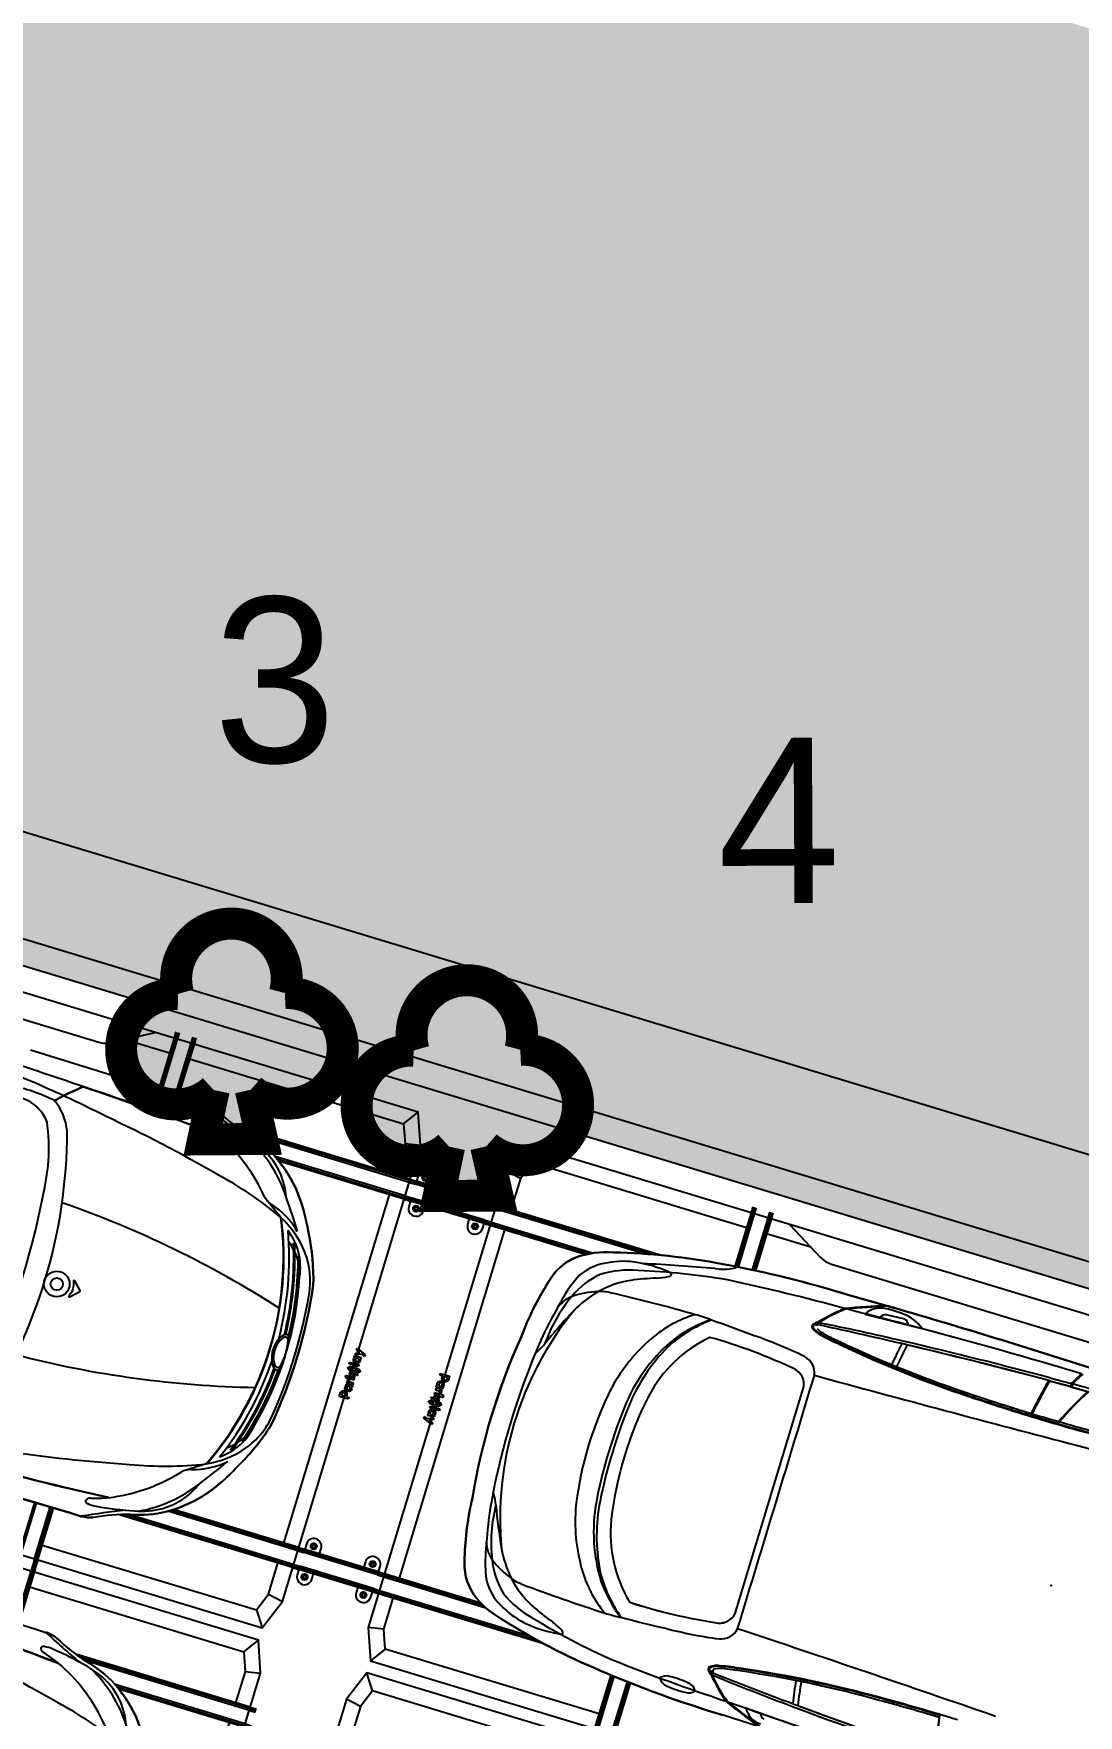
# Model space of a CAD drawing. Header units: metres. Extents: x 22161 to 254982, y -319656 to -11038.
# Drawn here: x 64020 to 64427, y -24778 to -24123 of the extents above; entities that cross this region are included whole.
import ezdxf

# ---------------------------------------------------------------- set-up
doc = ezdxf.new("R2010")
doc.units = ezdxf.units.M
doc.linetypes.add('CENTERX2', pattern=[20.32, 12.7, -2.54, 2.54, -2.54])
doc.linetypes.add('DASHED2', pattern=[9.525, 6.35, -3.175])
for name, color, linetype in [('A_Hidden_Above', 225, 'DASHED2'), ('A_Walls conc', 7, 'Continuous'), ('H_Hatch_Beton', 5, 'Continuous'), ('Hatch_Grey_1', 9, 'Continuous'), ('j', 4, 'Continuous'), ('PMX25-CAR', 254, 'Continuous'), ('PMX25-HELPER', 8, 'CENTERX2'), ('PMX25-LOGO', 7, 'Continuous'), ('SimunEZ', 4, 'Continuous'), ('SimunEZ-Txt', 7, 'Continuous')]:
    doc.layers.add(name, color=color, linetype=linetype)
for name, color, linetype, true_color in [('PMX25-MODEL', 7, 'Continuous', 0xf64b32), ('PMX25-RAIL', 7, 'Continuous', 0xffcc5a), ('PMX25-SDP', 7, 'Continuous', 0x00b7c8)]:
    doc.layers.add(name, color=color, linetype=linetype, true_color=true_color)
doc.styles.add('ITALIC', font='italic.shx')
doc.styles.add('MIRYM', font='MIRYM.SHX')
doc.dimstyles.new('dim-a-100', dxfattribs={"dimtxt": 40, "dimasz": 1, "dimexe": 10, "dimexo": 0, "dimgap": 6, "dimtad": 0, "dimdec": 0, "dimrnd": 5, "dimzin": 0, "dimdsep": 46, "dimtxsty": 'ITALIC', "dimblk1": 'R', "dimblk2": 'R', "dimsah": 1, "dimcen": 0.01, "dimse1": 1, "dimse2": 1, "dimclrd": 1, "dimclrt": 3, "dimadec": 0, "dimazin": 0, "dimtfac": 1, "dimtdec": 0, "dimtix": 1, "dimtmove": 2, "dimatfit": 3, "dimldrblk": 'R', "dimfxl": 1, "dimtolj": 1, "dimtzin": 0, "dimarcsym": 0})

# ---------------------------------------------------------------- blocks, each defined once
blk = doc.blocks.new('R')
blk.add_line((0, 6), (0, -6))
blk.add_circle((0, 0), 2)
blk = doc.blocks.new('*D9490')
at = {"layer": 'Defpoints', "color": 0}
for p in [(22160.54, -11038.28), (254981.96, -319594.12), (254889.51, -319637.39)]:
    blk.add_point(p, dxfattribs=at)
at = {"layer": 'j', "color": 1, "lineweight": -2}
for p, q in [((254970.04, -319576.66), (254970.84, -319576.06)), ((254969.25, -319577.26), (254889.51, -319637.39)), ((254888.71, -319637.99), (254887.92, -319638.59))]:
    blk.add_line(p, q, dxfattribs=at)
for p, rotation in [((254969.25, -319577.26), 217.0216487905008), ((254889.51, -319637.39), 37.02164879050087)]:
    blk.add_blockref('R', p, dxfattribs=dict(at, rotation=rotation))
at = {"layer": 'j', "color": 3, "insert": (254929.38, -319607.33), "char_height": 40, "attachment_point": 5, "rotation": 217.02165, "style": 'ITALIC'}
blk.add_mtext('\\A1;100', dxfattribs=at)
blk = doc.blocks.new('Trees01')
at = {"layer": 'SimunEZ'}
for points in [[(618.14, 1055.24, 1.485915), (631.99, 1017.78), (627.91, 998.53), (650.79, 998.7), (646.42, 1017.89, 1.485915), (659.72, 1055.55, 1.310423)], [(709.9, 1033.17, 1.485915), (723.75, 995.71), (719.67, 976.46), (742.55, 976.63), (738.18, 995.81, 1.485915), (751.48, 1033.47, 1.310423)]]:
    blk.add_hatch(color=160, dxfattribs=at).paths.add_polyline_path(points)
at = {"layer": 'SimunEZ', "color": 7, "const_width": 12.47}
for points in [[(659.72, 1055.55, 1.310423), (618.14, 1055.24, 1.485915), (631.99, 1017.78), (627.91, 998.53), (650.79, 998.7), (646.42, 1017.89, 1.485915)], [(751.48, 1033.47, 1.310423), (709.9, 1033.17, 1.485915), (723.75, 995.71), (719.67, 976.46), (742.55, 976.63), (738.18, 995.81, 1.485915)]]:
    blk.add_lwpolyline(points, format="xyb", close=True, dxfattribs=at)
at = {"layer": 'SimunEZ-Txt', "color": 7, "style": 'MIRYM'}
for s, p in [('3', (631.96, 1145.33, -67890.2)), ('4', (828.47, 1090.51, -67890.2))]:
    blk.add_text(s, height=64.35, rotation=0.31508, dxfattribs=at).set_placement(p)
blk = doc.blocks.new('CAR-SEDAN--TOP-DECOR-PMX25')
at = {"layer": 'PMX25-CAR'}
for p, q in [((92.9, 85.71), (107.74, 85.46)), ((-160.8, 83.88), (-165.3, 83.88)), ((-93.73, 84.36), (-160.8, 83.88)), ((100.16, 80.18), (77.27, 81.25)), ((116.35, 70.61), (116.01, 70.9)), ((116.35, 70.61), (117.89, 70.47)), ((117.61, 70.77), (117.89, 70.47)), ((-206.07, 50.17), (-198.87, 55.04)), ((114.77, 46.21), (114.77, -46.21)), ((-206.07, -50.17), (-198.87, -55.04)), ((15.7, -61.95), (16.07, -61.05)), ((16.07, -61.05), (26.63, -61.05)), ((26.63, -61.05), (26.5, -61.88)), ((-111.08, -70.85), (-117.4, -76.46)), ((-111.08, -71.01), (-117.4, -76.63)), ((-108.38, -67.98), (-111.08, -70.85)), ((-108.38, -68.14), (-111.08, -71.01)), ((116.35, -70.61), (117.89, -70.47)), ((117.61, -70.77), (117.89, -70.47)), ((14.85, -76.42), (-61.83, -77.04)), ((15.21, -76.22), (8.34, -76.4)), ((14.85, -77.54), (14.85, -76.43)), ((15.21, -76.22), (23.78, -75.96)), ((15.35, -77.53), (15.35, -76.44)), ((-160.8, -83.88), (-165.3, -83.88)), ((-93.73, -84.36), (-160.8, -83.88)), ((100.16, -80.18), (77.27, -81.25)), ((84.76, -82.7), (92.06, -82.33)), ((92.9, -85.71), (107.74, -85.46))]:
    blk.add_line(p, q, dxfattribs=at)
for points in [[(92.9, 85.71), (107.74, 85.46, -0.029408), (158.85, 82.71, -0.042052), (200.97, 74.71, -0.105095), (214.46, 68.59, -0.171896), (221.96, 55.97, -0.050927), (225.79, 32.94, -0.065564), (225.79, -32.94, -0.050927), (221.96, -55.97, -0.171896), (214.46, -68.59, -0.105095), (200.97, -74.71, -0.042052), (158.85, -82.71, -0.029408), (107.74, -85.46), (92.9, -85.71, -0.008053), (10.04, -85.52, -0.000309)], [(-93.73, -84.36), (-160.8, -83.88), (-165.3, -83.88, -0.075259), (-169.95, -82.96, 0.049447), (-183.51, -77.6, -0.080698), (-196.74, -72.42, -0.062715), (-208.27, -62.83, -0.061643), (-218.03, -47.61, -0.061425), (-225.8, -28.52, -0.075225), (-225.8, 28.52, -0.061425), (-218.03, 47.61, -0.061643), (-208.27, 62.83, -0.062715), (-196.74, 72.42, -0.080698), (-183.51, 77.6, 0.049447), (-169.95, 82.96, -0.075259), (-165.3, 83.88), (-160.8, 83.88), (-93.73, 84.36)]]:
    blk.add_lwpolyline(points, format="xyb", dxfattribs=at)
for points in [[(24.02, 76.14, -0.016235), (26.84, 61.88, 0.00745), (51.57, 62.29, 0.017199), (82.43, 64.13, 0.008624), (80.99, 73.42, 0.007485)], [(-96.38, 65.42, 0.21976), (-108.14, 59.23, 0.069678), (-113.98, 39.65, 0.063275), (-113.98, -39.65, 0.069678), (-108.14, -59.23, 0.21976), (-96.38, -65.42, 0.037117), (-44.09, -55.97, 0.360325), (-40.55, -50.37, -0.038423), (-44.73, -17.52, -0.032223), (-52.03, -14.55, -0.201945), (-54.3, -10.55), (-54.3, 10.55, -0.201945), (-52.03, 14.55, -0.032223), (-44.73, 17.52, -0.038423), (-40.55, 50.37, 0.360325), (-44.09, 55.97, 0.037117)], [(119.99, 51.66, 0.304088), (114.77, 46.21), (114.77, -46.21, 0.304088), (119.99, -51.66, 0.041268), (155.35, -53.93, 0.163886), (171.55, -25.17, 0.091893), (171.55, 25.17, 0.163886), (155.35, 53.93, 0.041268)], [(-33.89, -64.94, 0.014822), (-67.01, -70.6), (-69.56, -76.9), (-61.83, -77.04), (8, -76.48, 0.035411), (15.41, -61.95, 0.004063), (2.58, -62.22, 0.030043)], [(26.84, -61.88, -0.016235), (24.02, -76.14, 0.007485), (80.99, -73.42, 0.008624), (82.43, -64.13, 0.017199), (51.57, -62.29, 0.00745)]]:
    blk.add_lwpolyline(points, format="xyb", close=True, dxfattribs=at)
for centre, radius, start, end in [((-279.21, -917.89), 1070.23, 68.80125, 69.67692), ((6.92, -167.26), 267.19, 67.68109, 71.22978), ((109.94, -350.04), 435.5, 83.55206, 90.29002), ((-203.78, 148.67), 73.91, 285.91548, 297.23867), ((-282.85, 318.74), 262.64, 292.75194, 296.5872), ((-164.6, 68.06), 15.84, 92.51869, 109.73435), ((0.71, -2199.41), 2281.85, 87.31052, 89.70092), ((91.62, 79.86), 2.51, 18.30215, 80.03121), ((92.58, 75.72), 8.8, 30.44621, 88.22021), ((66.44, 27.68), 66.62, 41.35527, 51.63794), ((89.55, -698.99), 779.13, 85.15985, 88.61477), ((50.7, 11.52), 89.47, 42.35476, 49.85211), ((124.27, 77), 4.2, 87.59789, 143.41515), ((124.5, 81.66), 4.2, 210.88793, 266.70519), ((126.78, 46.99), 34.3, 80.9538, 94.18862), ((131.93, 81.85), 4.81, 270.5498, 320.30045), ((131.65, 76.08), 4.81, 34.00263, 83.75328), ((132.45, -171.21), 255.29, 74.43096, 84.06296), ((-164.41, 21.85), 60.02, 122.58769, 136.94213), ((-161.88, 27.8), 53.48, 117.13249, 144.97619), ((-145.33, 10.12), 69.61, 115.34838, 138.69624), ((-174.19, 34.29), 44.3, 102.14206, 120.59658), ((-177.02, 41.79), 34.86, 102.63475, 120.97529), ((-153.75, -57.15), 136.49, 96.75097, 103.0827), ((-152.3, 23.28), 54.74, 105.30017, 114.65815), ((-91.07, -978.56), 1055.52, 91.42921, 94.47226), ((-91.07, -978.73), 1055.52, 91.42921, 94.47226), ((-168.08, 65.94), 12.57, 82.1737, 97.85608), ((-167.28, 78.38), 2.36, 283.19837, 331.91537), ((-166.45, 76.88), 1.52, 41.65121, 86.97459), ((-165.82, 77.48), 0.658, 341.7255, 38.81246), ((-31.97, -1655.66), 1733.83, 86.20281, 88.16358), ((-38.56, -1828.16), 1905.33, 86.33841, 88.1264), ((-194.12, 25.64), 223.91, 9.09565, 13.03852), ((-187.4, 27.17), 272.35, 7.79849, 9.77571), ((18.61, -953.11), 1029.48, 84.54654, 86.42201), ((-183.03, 27.41), 270.07, 7.85751, 9.77868), ((-40.59, -1863.66), 1940.89, 85.32494, 86.34579), ((129.98, 111.28), 34.3, 260.11447, 273.34928), ((120.49, -197.99), 277.54, 75.55368, 82.79619), ((177.24, 72.93), 0.469, 129.25127, 176.94969), ((178.45, 73.54), 1.78, 199.20774, 244.36841), ((178.1, 71.73), 1.95, 104.92031, 126.38314), ((184.48, 24.02), 50.06, 81.27108, 97.89308), ((186.64, 40.72), 33.23, 60.05239, 80.59475), ((193.31, 39.9), 35.64, 53.59712, 77.59494), ((-179.76, 48.37), 27.82, 123.11817, 158.6656), ((-50.01, -484.15), 557.92, 98.16734, 103.21053), ((40.15, 511.61), 449.47, 271.45578, 278.34888), ((38.45, 523.63), 462.36, 271.64099, 278.39263), ((41.02, 491.93), 430.88, 271.42305, 278.68664), ((93.61, 166.1), 99.9, 276.78522, 281.43946), ((93.66, 167.07), 101.59, 276.93644, 281.64264), ((93.58, 167.95), 102.72, 277.00233, 281.70708), ((111.73, 76.66), 8.64, 281.35825, 302.38993), ((112.12, 77.58), 10.22, 281.54512, 302.44141), ((112.71, 76.73), 9.53, 280.35244, 303.90031), ((115.88, 69.99), 0.786, 307.53345, 52.78298), ((112.71, 65.87), 6.93, 45.0659, 57.39412), ((113.26, 66.13), 6.69, 39.92951, 57.87559), ((117.1, 69.84), 1.01, 299.44909, 38.87271), ((117.47, 69.8), 1.11, 299.35141, 34.40262), ((190.51, 94.4), 25.87, 240.27165, 250.72821), ((148.77, -26.76), 102.28, 65.41506, 71.05697), ((181.75, 32.93), 38.67, 55.87697, 78.0896), ((174.96, 32.14), 37.84, 43.71519, 64.37091), ((193.93, 51.64), 20.15, 32.15065, 62.50316), ((200.4, 51.69), 21.98, 11.20562, 50.22003), ((-151.66, 15.78), 73.61, 140.27081, 154.38053), ((-150.34, -79.37), 141.02, 101.10538, 113.27365), ((25.13, 878.59), 817.84, 269.62504, 271.86362), ((25.68, 892.06), 830.18, 270.07421, 271.78768), ((25.29, 879.47), 818.43, 270.11773, 271.848), ((146.32, -121.67), 181.4, 92.31741, 99.01697), ((238.15, -1542.03), 1604.67, 92.90937, 93.54287), ((162.27, -27.42), 88.18, 89.27309, 93.61981), ((125.23, 19.24), 51.95, 30.27774, 52.72067), ((125.29, 16.73), 54.1, 37.44124, 54.17011), ((153.16, -599.43), 660.26, 86.13621, 89.11285), ((139.54, 23.72), 44.04, 31.49146, 57.22124), ((195.54, 31.49), 27.91, 79.49484, 85.65985), ((182.32, 41.42), 31.62, 22.49362, 48.07722), ((175.84, 44.38), 39.48, 12.90848, 27.09645), ((-19.46, -79.36), 231.69, 143.48866, 147.00671), ((-193.24, 25.24), 29.78, 105.51991, 133.61659), ((-203.57, 61.99), 8.39, 286.36234, 315.09493), ((77.13, 0), 202.29, 163.25718, 196.74282), ((377.05, 9593.06), 9545.13, 267.772041, 268.409436), ((119.27, 50.35), 7.27, 100.90381, 169.97745), ((151.4, -161.06), 215.02, 88.94724, 98.39984), ((120.76, 15.5), 51.7, 10.78561, 48.01454), ((198.64, 51.37), 7.83, 62.06094, 75.23428), ((192.41, 27.84), 32.02, 53.33286, 71.99814), ((167.87, 26.76), 46.69, 27.75113, 42.47108), ((204.01, 44.04), 12.09, 11.12458, 51.56063), ((157.38, 30.31), 58.91, 2.36218, 23.20459), ((70.22, 16.77), 148.64, 11.49021, 14.18672), ((111.11, 25.71), 114.9, 3.60645, 15.26792), ((-144.5, 6.54), 84.22, 150.81757, 164.87753), ((-196.28, 26.9), 23.7, 126.06074, 172.17087), ((-94.67, -0.01), 124.41, 158.26624, 177.89989), ((-189.32, 15.96), 38.09, 116.08172, 141.07425), ((-94.27, 0), 122.69, 155.91569, 204.08431), ((-94.1, 0), 122.69, 155.86164, 204.13836), ((36582.53, 0), 36470.46, 179.918916, 180.081084), ((121.44, 45.05), 6.77, 102.40319, 170.05866), ((113.57, 12.6), 66.04, 6.5279, 34.09552), ((121.46, 10.92), 66.16, 11.43255, 32.76772), ((90.07, 0), 128.61, 337.84488, 22.15512), ((30.73, -40.87), 199.58, 21.64077, 26.60183), ((71.88, 14.49), 147.48, 6.8321, 12.48656), ((-195.24, 21.14), 30.23, 141.66007, 173.17333), ((-94.68, -0.01), 126.62, 161.04255, 176.77052), ((-94.68, -0.01), 126.14, 160.47793, 176.8863), ((-205.5, 32.28), 11.54, 123.04108, 140.97267), ((-188.4, 20.03), 33.51, 138.68457, 140.96582), ((198.1, 0), 314.59, 172.75889, 187.24111), ((106.09, 12.14), 72.15, 5.88199, 27.47987), ((-94.68, -0.01), 128.12, 163.59992, 177.20388), ((-94.7, 0), 127.84, 162.84813, 176.96202), ((-187.59, 21.65), 33.1, 156.654, 168.91799), ((-176.06, 17.09), 45.7, 153.19199, 155.32033), ((-203.23, 27.94), 16.2, 137.54269, 151.3063), ((-24.32, 0), 252.26, 352.49769, 7.50231), ((-37.34, 0), 190.61, 171.39607, 188.60393), ((-94.71, 0), 128.63, 166.45377, 193.54623), ((-106.84, -367.31), 398.58, 92.29153, 105.85484), ((248.58, 46.72), 35.23, 203.3989, 210.46503), ((218.35, 29.1), 0.27, 239.45557, 4.07046), ((179.01, 26.54), 39.69, 3.72383, 7.96318), ((-68.02, 0.01), 288.11, 354.20271, 5.79863), ((-34.85, 0), 192.01, 172.59932, 187.40068), ((35.73, 0), 138.13, 349.49932, 10.50068), ((-16.94, 0), 197.14, 354.14515, 5.85485), ((50.76, 0), 137.67, 349.94685, 10.05315), ((-34, 0), 212.76, 354.73156, 5.26844), ((-216.95, 3.77), 6.18, 150.94164, 173.96276), ((-221.53, 6.26), 0.972, 63.70351, 147.96209), ((-223.63, 2.91), 4.92, 19.45217, 58.99186), ((-192.69, 0.53), 30.65, 172.71479, 178.74639), ((-201.65, 0.18), 21.59, 166.90511, 180.46872), ((-221.25, 4.76), 1.45, 102.10247, 167.86051), ((-221.84, 4.52), 1.68, 38.83039, 81.86199), ((-225.28, 1.48), 6.27, 21.49528, 40.80787), ((-228.87, 0.01), 10.15, 359.9671, 21.793), ((-229.02, 0.02), 11, 359.90638, 24.32166), ((-192.69, -0.53), 30.65, 181.25361, 187.28521), ((-201.65, -0.18), 21.59, 179.53128, 193.09489), ((-216.95, -3.77), 6.18, 186.03724, 209.05836), ((-221.25, -4.76), 1.45, 192.13949, 257.89753), ((-94.68, 0.01), 128.12, 182.79612, 196.40008), ((-221.84, -4.52), 1.68, 278.13801, 321.16961), ((-223.63, -2.91), 4.92, 301.00814, 340.54783), ((-225.28, -1.48), 6.27, 319.19213, 338.50472), ((-228.87, -0.01), 10.15, 338.207, 0.0329), ((-229.02, -0.02), 11, 335.67834, 0.09362), ((-94.67, 0.01), 124.41, 182.10011, 201.73376), ((-94.7, 0), 127.84, 183.03798, 197.15187), ((-221.53, -6.26), 0.972, 212.03791, 296.29649), ((-94.68, 0.01), 126.62, 183.22948, 198.95745), ((-94.68, 0.01), 126.14, 183.1137, 199.52207), ((-106.84, 367.31), 398.58, 254.14516, 267.70847), ((106.09, -12.14), 72.15, 332.52013, 354.11801), ((-195.24, -21.14), 30.23, 186.82667, 218.33993), ((120.76, -15.5), 51.7, 311.98546, 349.21439), ((113.57, -12.6), 66.04, 325.90448, 353.4721), ((121.46, -10.92), 66.16, 327.23228, 348.56745), ((-144.5, -6.54), 84.22, 195.12247, 209.18243), ((-187.59, -21.65), 33.1, 191.08201, 203.346), ((-196.28, -26.9), 23.7, 187.82913, 233.93926), ((30.73, 40.87), 199.58, 333.39817, 338.35923), ((157.38, -30.31), 58.91, 336.79541, 357.63782), ((71.88, -14.49), 147.48, 347.51344, 353.1679), ((248.58, -46.72), 35.23, 149.53497, 156.6011), ((218.35, -29.1), 0.27, 355.92954, 120.54443), ((179.01, -26.54), 39.69, 352.03682, 356.27617), ((-176.06, -17.09), 45.7, 204.67967, 206.80801), ((-203.23, -27.94), 16.2, 208.6937, 222.45731), ((111.11, -25.71), 114.9, 344.73208, 356.39355), ((-189.32, -15.96), 38.09, 218.92575, 243.91828), ((-205.5, -32.28), 11.54, 219.02733, 236.95892), ((-188.4, -20.03), 33.51, 219.03418, 221.31543), ((-41.14, -28.61), 73.67, 188.62425, 204.56758), ((125.23, -19.24), 51.95, 307.27933, 329.72226), ((-151.66, -15.78), 73.61, 205.61947, 219.72919), ((-19.46, 79.36), 231.69, 212.99329, 216.51134), ((-193.24, -25.24), 29.78, 226.38341, 254.48009), ((-150.34, 79.37), 141.02, 246.72635, 258.89462), ((377.05, -9593.06), 9545.13, 91.590564, 92.227959), ((119.27, -50.35), 7.27, 190.02255, 259.09619), ((121.44, -45.05), 6.77, 189.94134, 257.59681), ((151.4, 161.06), 215.02, 261.60016, 271.05276), ((125.29, -16.73), 54.1, 305.82989, 322.55876), ((139.54, -23.72), 44.04, 302.77876, 328.50854), ((167.87, -26.76), 46.69, 317.52892, 332.24887), ((204.01, -44.04), 12.09, 308.43937, 348.87542), ((70.22, -16.77), 148.64, 345.81328, 348.50979), ((-161.88, -27.8), 53.48, 215.02381, 242.86751), ((-179.76, -48.37), 27.82, 201.3344, 236.88183), ((-203.57, -61.99), 8.39, 44.90507, 73.63766), ((-145.33, -10.12), 69.61, 221.30376, 244.65162), ((-96.42, -49.97), 21.81, 202.38977, 236.32307), ((19.67, -400.03), 345.15, 92.27311, 98.8617), ((146.32, 121.67), 181.4, 260.98303, 267.68259), ((174.96, -32.14), 37.84, 295.62909, 316.28481), ((195.54, -31.49), 27.91, 274.34015, 280.50516), ((198.64, -51.37), 7.83, 284.76572, 297.93906), ((192.41, -27.84), 32.02, 288.00186, 306.66714), ((182.32, -41.42), 31.62, 311.92278, 337.50638), ((175.84, -44.38), 39.48, 332.90355, 347.09152), ((200.4, -51.69), 21.98, 309.77997, 348.79438), ((-164.41, -21.85), 60.02, 223.05787, 237.41231), ((-50.01, 484.15), 557.92, 256.78947, 261.83266), ((-95.56, -49.6), 15.85, 217.44928, 267.0265), ((25.17, -834.52), 773.77, 90.39974, 91.68308), ((25.29, -839.27), 778.24, 90.70082, 91.68048), ((25.63, -851.85), 789.97, 90.74266, 91.67201), ((-90.75, -16.97), 115.3, 328.92826, 337.50239), ((-90.47, -16.97), 115.3, 328.97384, 337.04035), ((25.63, -851.85), 789.97, 90.44531, 90.72021), ((25.68, -892.06), 830.18, 89.94289, 90.42712), ((25.13, -878.59), 817.84, 88.13638, 90.37496), ((-194.41, -25.64), 223.91, 347.01293, 350.6847), ((-194.12, -25.64), 223.91, 346.96148, 350.90435), ((25.68, -892.06), 830.18, 88.21232, 89.92579), ((25.29, -879.47), 818.43, 88.152, 89.88227), ((40.15, -511.61), 449.47, 81.65112, 88.54422), ((38.45, -523.63), 462.36, 81.60737, 88.35901), ((41.02, -491.93), 430.88, 81.31336, 88.57695), ((-187.4, -27.17), 272.35, 350.22429, 352.20151), ((-183.03, -27.41), 270.07, 350.22132, 352.14249), ((238.15, 1542.03), 1604.67, 266.45713, 267.09063), ((162.27, 27.42), 88.18, 266.38019, 270.72691), ((153.16, 599.43), 660.26, 270.88715, 273.86379), ((181.75, -32.93), 38.67, 281.9104, 304.12303), ((193.93, -51.64), 20.15, 297.49684, 327.84935), ((-177.02, -41.79), 34.86, 239.02471, 257.36525), ((-42.75, 416.63), 492.4, 259.88007, 262.00501), ((-40.93, 433.11), 508.98, 262.07786, 265.00809), ((-97.15, -4.54), 64.59, 259.98185, 276.19909), ((18.61, 953.11), 1029.48, 273.57799, 275.45346), ((-40.59, 1863.66), 1940.89, 273.65421, 274.67506), ((93.61, -166.1), 99.9, 78.56054, 83.21478), ((93.66, -167.07), 101.59, 78.35736, 83.06356), ((93.58, -167.95), 102.72, 78.29292, 82.99767), ((66.44, -27.68), 66.62, 308.36206, 318.64473), ((50.7, -11.52), 89.47, 310.14789, 317.64524), ((111.73, -76.66), 8.64, 57.61007, 78.64175), ((112.12, -77.58), 10.22, 57.55859, 78.45488), ((112.71, -76.73), 9.53, 56.09969, 79.64756), ((112.71, -65.87), 6.93, 302.60588, 314.9341), ((113.26, -66.13), 6.69, 302.12441, 320.07049), ((117.1, -69.84), 1.01, 321.12729, 60.55091), ((117.47, -69.8), 1.11, 325.59738, 60.64859), ((120.49, 197.99), 277.54, 277.20381, 284.44632), ((178.45, -73.54), 1.78, 115.63159, 160.79226), ((190.51, -94.4), 25.87, 109.27179, 119.72835), ((148.77, 26.76), 102.28, 288.94303, 294.58494), ((186.64, -40.72), 33.23, 279.40525, 299.94761), ((193.31, -39.9), 35.64, 282.40506, 306.40288), ((-174.19, -34.29), 44.3, 239.40342, 257.85794), ((-153.75, 57.15), 136.49, 256.9173, 263.24903), ((-203.78, -148.67), 73.91, 62.76133, 74.08452), ((-282.85, -318.74), 262.64, 63.4128, 67.24806), ((-152.3, -23.28), 54.74, 245.34185, 254.69983), ((-91.07, 978.73), 1055.52, 265.52774, 268.57079), ((-91.07, 978.56), 1055.52, 265.52774, 268.57079), ((-168.08, -65.94), 12.57, 262.14392, 277.8263), ((-167.28, -78.38), 2.36, 28.08463, 76.80163), ((-166.45, -76.88), 1.52, 273.02541, 318.34879), ((-165.82, -77.48), 0.658, 321.18754, 18.2745), ((-34.51, 2331.66), 2409.71, 268.02863, 268.67112), ((-34.75, 2318.22), 2396.27, 269.16371, 271.18606), ((-52.81, -43.02), 75.96, 328.7678, 332.97345), ((380.81, -284.7), 420.1, 150.45256, 151.2143), ((44.67, -819.76), 743.9, 91.61302, 92.25907), ((108.58, -2941.38), 2865.37, 91.69953, 91.86452), ((-31.97, 1655.66), 1733.83, 271.83642, 273.79719), ((-38.56, 1828.16), 1905.33, 271.8736, 273.66159), ((89.55, 698.99), 779.13, 271.38523, 274.84015), ((132.45, 171.21), 255.29, 275.93704, 285.56904), ((-234.39, 1694.69), 1818.51, 282.56403, 283.45609), ((177.24, -72.93), 0.469, 183.05031, 230.74873), ((178.1, -71.73), 1.95, 233.61686, 255.07969), ((184.48, -24.02), 50.06, 262.10692, 278.72892), ((-164.6, -68.06), 15.84, 250.26565, 267.48131), ((0.71, 2199.41), 2281.85, 270.29908, 272.68948), ((86.59, -69.48), 15.01, 231.59419, 267.16642), ((85.39, -79.88), 2.89, 203.69545, 257.48792), ((89.55, -45.56), 39.09, 264.57884, 274.85415), ((91.62, -79.86), 2.51, 279.96879, 341.69785), ((-279.21, 917.89), 1070.23, 290.32308, 291.19875), ((92.58, -75.72), 8.8, 271.77979, 329.55379), ((6.92, 167.26), 267.19, 288.77022, 292.31891), ((109.94, 350.04), 435.5, 269.70998, 276.44794), ((162.84, -97.04), 16.85, 95.64522, 125.52237), ((57.56, 2486.34), 2572.3, 268.94152, 270.78717)]:
    blk.add_arc(centre, radius, start, end, dxfattribs=at)
blk = doc.blocks.new('LOGO----DECOR-PMX25')
at = {"layer": 'PMX25-LOGO'}
for p, q in [((-10, 2.13), (-8.71, 2.13)), ((-10, -1.62), (-10, 2.13)), ((-9.29, 1.47), (-9.29, 0.11)), ((-8.76, 1.47), (-9.29, 1.47)), ((-9.29, 0.11), (-8.76, 0.11)), ((-8.61, 1.46), (-8.76, 1.47)), ((-8.76, 0.11), (-8.61, 0.13)), ((-8.71, 2.13), (-8.43, 2.11)), ((-8.48, 1.42), (-8.61, 1.46)), ((-8.61, 0.13), (-8.48, 0.17)), ((-8.36, 1.35), (-8.48, 1.42)), ((-8.48, 0.17), (-8.36, 0.23)), ((-8.43, 2.11), (-8.3, 2.07)), ((-8.26, 1.27), (-8.36, 1.35)), ((-8.36, 0.23), (-8.26, 0.31)), ((-8.3, 2.07), (-8.17, 2.03)), ((-8.19, 1.17), (-8.26, 1.27)), ((-8.26, 0.31), (-8.19, 0.41)), ((-8.13, 1.05), (-8.19, 1.17)), ((-8.19, 0.41), (-8.13, 0.53)), ((-8.17, 2.03), (-7.94, 1.9)), ((-8.09, 0.93), (-8.13, 1.05)), ((-8.13, 0.53), (-8.09, 0.66)), ((-8.08, 0.79), (-8.09, 0.93)), ((-8.09, 0.66), (-8.08, 0.79)), ((-7.94, 1.9), (-7.74, 1.74)), ((-7.74, 1.74), (-7.58, 1.55)), ((-7.58, 0.04), (-7.74, -0.16)), ((-7.58, 1.55), (-7.46, 1.32)), ((-7.46, 0.27), (-7.58, 0.04)), ((-7.46, 1.32), (-7.38, 1.06)), ((-7.38, 0.52), (-7.46, 0.27)), ((-7.38, 1.06), (-7.36, 0.79)), ((-7.36, 0.79), (-7.38, 0.52)), ((-7.19, -0.02), (-7.16, 0.13)), ((-7.16, 0.13), (-7.11, 0.26)), ((-7.11, 0.26), (-6.98, 0.49)), ((-6.98, 0.49), (-6.82, 0.68)), ((-6.82, 0.68), (-6.62, 0.82)), ((-6.62, 0.82), (-6.41, 0.92)), ((-6.42, 0.06), (-6.48, -0.05)), ((-6.33, 0.17), (-6.42, 0.06)), ((-6.41, 0.92), (-6.19, 0.98)), ((-6.23, 0.25), (-6.33, 0.17)), ((-6.11, 0.31), (-6.23, 0.25)), ((-6.19, 0.98), (-5.97, 1)), ((-5.98, 0.35), (-6.11, 0.31)), ((-5.84, 0.36), (-5.98, 0.35)), ((-5.97, 1), (-5.74, 0.98)), ((-5.71, 0.35), (-5.84, 0.36)), ((-5.74, 0.98), (-5.53, 0.92)), ((-5.58, 0.31), (-5.71, 0.35)), ((-5.47, 0.24), (-5.58, 0.31)), ((-5.53, 0.92), (-5.35, 0.82)), ((-5.37, 0.16), (-5.47, 0.24)), ((-5.29, 0.06), (-5.37, 0.16)), ((-5.35, 0.82), (-5.21, 0.7)), ((-5.23, -0.06), (-5.29, 0.06)), ((-5.21, 0.7), (-5.21, 0.95)), ((-5.21, 0.95), (-4.5, 0.95)), ((-4.5, 0.95), (-4.5, -1.62)), ((-3.41, 0.95), (-4.11, 0.95)), ((-4.11, 0.95), (-4.11, -1.62)), ((-3.41, 0.53), (-3.41, 0.95)), ((-3.36, 0.62), (-3.41, 0.53)), ((-3.37, -0.03), (-3.32, 0.06)), ((-3.29, 0.71), (-3.36, 0.62)), ((-3.32, 0.06), (-3.26, 0.13)), ((-3.22, 0.78), (-3.29, 0.71)), ((-3.26, 0.13), (-3.19, 0.19)), ((-3.14, 0.84), (-3.22, 0.78)), ((-3.19, 0.19), (-3.11, 0.23)), ((-3.05, 0.89), (-3.14, 0.84)), ((-3.11, 0.23), (-3.02, 0.26)), ((-2.94, 0.92), (-3.05, 0.89)), ((-3.02, 0.26), (-2.92, 0.27)), ((-2.83, 0.94), (-2.94, 0.92)), ((-2.92, 0.27), (-2.42, 0.27)), ((-2.7, 0.95), (-2.83, 0.94)), ((-2.42, 0.95), (-2.7, 0.95)), ((-2.42, 0.27), (-2.42, 0.95)), ((-1.42, 2.13), (-2.13, 2.13)), ((-2.13, 2.13), (-2.13, -1.62)), ((-1.42, -1.62), (-1.42, 2.13)), ((-0.37, 0.95), (-1.42, -0.33)), ((-0.61, -0.33), (0.44, 0.95)), ((0.44, 0.95), (-0.37, 0.95)), ((0.44, 0.19), (0.36, -0.06)), ((0.56, 0.41), (0.44, 0.19)), ((0.72, 0.61), (0.56, 0.41)), ((0.92, 0.77), (0.72, 0.61)), ((0.77, 1.32), (0.79, 1.37)), ((0.78, 1.26), (0.77, 1.32)), ((0.81, 1.24), (0.78, 1.26)), ((0.79, 1.37), (1.61, 2.19)), ((0.85, 1.23), (0.81, 1.24)), ((0.89, 1.24), (0.85, 1.23)), ((1.07, 1.32), (0.89, 1.24)), ((1.15, 0.9), (0.92, 0.77)), ((1.27, 1.37), (1.07, 1.32)), ((1.07, -0.08), (1.13, 0.03)), ((1.13, 0.03), (1.21, 0.12)), ((1.4, 0.98), (1.15, 0.9)), ((1.21, 0.12), (1.3, 0.2)), ((1.46, 1.41), (1.27, 1.37)), ((1.3, 0.2), (1.41, 0.26)), ((1.67, 1), (1.4, 0.98)), ((1.41, 0.26), (1.54, 0.3)), ((1.67, 1.42), (1.46, 1.41)), ((1.54, 0.3), (1.67, 0.31)), ((1.61, 2.19), (1.67, 2.21)), ((1.67, 2.21), (1.73, 2.19)), ((1.87, 1.41), (1.67, 1.42)), ((1.94, 0.98), (1.67, 1)), ((1.67, 0.31), (1.8, 0.3)), ((1.73, 2.19), (2.54, 1.37)), ((1.8, 0.3), (1.92, 0.26)), ((2.07, 1.37), (1.87, 1.41)), ((1.92, 0.26), (2.03, 0.2)), ((2.19, 0.9), (1.94, 0.98)), ((2.03, 0.2), (2.13, 0.12)), ((2.26, 1.32), (2.07, 1.37)), ((2.13, 0.12), (2.2, 0.03)), ((2.41, 0.77), (2.19, 0.9)), ((2.2, 0.03), (2.26, -0.08)), ((2.45, 1.24), (2.26, 1.32)), ((2.61, 0.61), (2.41, 0.77)), ((2.48, 1.23), (2.45, 1.24)), ((2.52, 1.24), (2.48, 1.23)), ((2.55, 1.26), (2.52, 1.24)), ((2.54, 1.37), (2.57, 1.32)), ((2.57, 1.32), (2.55, 1.26)), ((2.78, 0.41), (2.61, 0.61)), ((2.9, 0.19), (2.78, 0.41)), ((2.98, -0.06), (2.9, 0.19)), ((3.31, 2.13), (4.01, 2.13)), ((3.31, -1.62), (3.31, 2.13)), ((4.01, 2.13), (4.01, -1.62)), ((4.37, -0.02), (4.4, 0.13)), ((4.4, 0.13), (4.45, 0.26)), ((4.45, 0.26), (4.58, 0.49)), ((4.58, 0.49), (4.74, 0.68)), ((4.74, 0.68), (4.93, 0.82)), ((4.93, 0.82), (5.15, 0.92)), ((5.14, 0.06), (5.08, -0.05)), ((5.23, 0.17), (5.14, 0.06)), ((5.15, 0.92), (5.37, 0.98)), ((5.33, 0.25), (5.23, 0.17)), ((5.45, 0.31), (5.33, 0.25)), ((5.37, 0.98), (5.59, 1)), ((5.58, 0.35), (5.45, 0.31)), ((5.72, 0.36), (5.58, 0.35)), ((5.59, 1), (5.82, 0.98)), ((5.85, 0.35), (5.72, 0.36)), ((5.82, 0.98), (6.03, 0.92)), ((5.98, 0.31), (5.85, 0.35)), ((6.09, 0.24), (5.98, 0.31)), ((6.03, 0.92), (6.21, 0.82)), ((6.19, 0.16), (6.09, 0.24)), ((6.27, 0.06), (6.19, 0.16)), ((6.21, 0.82), (6.35, 0.7)), ((6.32, -0.06), (6.27, 0.06)), ((6.35, 0.7), (6.35, 0.95)), ((6.35, 0.95), (7.06, 0.95)), ((7.06, 0.95), (7.06, -1.62)), ((8.33, -1.51), (7.31, 0.95)), ((7.31, 0.95), (8.05, 0.95)), ((8.05, 0.95), (8.68, -0.63)), ((10, 0.95), (8.51, -2.81)), ((8.68, -0.63), (9.27, 0.95)), ((9.27, 0.95), (10, 0.95)), ((-9.29, -1.62), (-10, -1.62)), ((-8.71, -0.55), (-9.29, -0.55)), ((-9.29, -0.55), (-9.29, -1.62)), ((-8.43, -0.52), (-8.71, -0.55)), ((-8.3, -0.49), (-8.43, -0.52)), ((-8.17, -0.44), (-8.3, -0.49)), ((-7.94, -0.32), (-8.17, -0.44)), ((-7.74, -0.16), (-7.94, -0.32)), ((-7.22, -0.33), (-7.21, -0.17)), ((-7.21, -0.5), (-7.22, -0.33)), ((-7.21, -0.17), (-7.19, -0.02)), ((-7.19, -0.65), (-7.21, -0.5)), ((-7.16, -0.79), (-7.19, -0.65)), ((-7.1, -0.92), (-7.16, -0.79)), ((-6.97, -1.15), (-7.1, -0.92)), ((-6.81, -1.34), (-6.97, -1.15)), ((-6.62, -1.48), (-6.81, -1.34)), ((-6.41, -1.59), (-6.62, -1.48)), ((-6.52, -0.18), (-6.53, -0.33)), ((-6.53, -0.33), (-6.52, -0.47)), ((-6.48, -0.05), (-6.52, -0.18)), ((-6.52, -0.47), (-6.48, -0.6)), ((-6.48, -0.6), (-6.42, -0.72)), ((-6.42, -0.72), (-6.33, -0.82)), ((-6.19, -1.65), (-6.41, -1.59)), ((-6.33, -0.82), (-6.23, -0.9)), ((-6.23, -0.9), (-6.11, -0.97)), ((-5.98, -1.67), (-6.19, -1.65)), ((-6.11, -0.97), (-5.98, -1.01)), ((-5.98, -1.01), (-5.84, -1.02)), ((-5.74, -1.65), (-5.98, -1.67)), ((-5.84, -1.02), (-5.71, -1.01)), ((-5.53, -1.57), (-5.74, -1.65)), ((-5.71, -1.01), (-5.58, -0.97)), ((-5.58, -0.97), (-5.47, -0.9)), ((-5.35, -1.47), (-5.53, -1.57)), ((-5.47, -0.9), (-5.37, -0.82)), ((-5.37, -0.82), (-5.29, -0.72)), ((-5.21, -1.33), (-5.35, -1.47)), ((-5.29, -0.72), (-5.23, -0.6)), ((-5.2, -0.19), (-5.23, -0.06)), ((-5.23, -0.6), (-5.2, -0.47)), ((-5.21, -1.62), (-5.21, -1.33)), ((-5.21, -1.33), (-5.21, -1.33)), ((-4.5, -1.62), (-5.21, -1.62)), ((-5.19, -0.33), (-5.2, -0.19)), ((-5.2, -0.47), (-5.19, -0.33)), ((-4.11, -1.62), (-3.41, -1.62)), ((-3.41, -0.21), (-3.4, -0.12)), ((-3.41, -1.62), (-3.41, -0.21)), ((-3.4, -0.12), (-3.37, -0.03)), ((-2.13, -1.62), (-1.42, -1.62)), ((-1.42, -0.33), (-0.37, -1.62)), ((0.44, -1.62), (-0.61, -0.33)), ((-0.37, -1.62), (0.44, -1.62)), ((0.36, -0.06), (0.33, -0.33)), ((0.33, -0.33), (0.36, -0.6)), ((0.36, -0.6), (0.44, -0.85)), ((0.44, -0.85), (0.56, -1.08)), ((0.56, -1.08), (0.72, -1.28)), ((0.72, -1.28), (0.92, -1.44)), ((0.77, -1.98), (0.78, -1.93)), ((0.79, -2.04), (0.77, -1.98)), ((0.78, -1.93), (0.81, -1.9)), ((1.61, -2.85), (0.79, -2.04)), ((0.81, -1.9), (0.85, -1.89)), ((0.85, -1.89), (0.89, -1.9)), ((0.89, -1.9), (1.07, -1.98)), ((0.92, -1.44), (1.15, -1.56)), ((1.02, -0.33), (1.03, -0.2)), ((1.03, -0.46), (1.02, -0.33)), ((1.03, -0.2), (1.07, -0.08)), ((1.07, -0.59), (1.03, -0.46)), ((1.13, -0.7), (1.07, -0.59)), ((1.07, -1.98), (1.27, -2.04)), ((1.21, -0.79), (1.13, -0.7)), ((1.15, -1.56), (1.4, -1.64)), ((1.3, -0.87), (1.21, -0.79)), ((1.27, -2.04), (1.46, -2.07)), ((1.41, -0.93), (1.3, -0.87)), ((1.4, -1.64), (1.67, -1.67)), ((1.54, -0.97), (1.41, -0.93)), ((1.46, -2.07), (1.67, -2.09)), ((1.67, -0.98), (1.54, -0.97)), ((1.67, -2.88), (1.61, -2.85)), ((1.8, -0.97), (1.67, -0.98)), ((1.67, -1.67), (1.94, -1.64)), ((1.67, -2.09), (1.87, -2.07)), ((1.73, -2.85), (1.67, -2.88)), ((2.54, -2.04), (1.73, -2.85)), ((1.92, -0.93), (1.8, -0.97)), ((1.87, -2.07), (2.07, -2.04)), ((2.03, -0.87), (1.92, -0.93)), ((1.94, -1.64), (2.19, -1.56)), ((2.13, -0.79), (2.03, -0.87)), ((2.07, -2.04), (2.26, -1.98)), ((2.2, -0.7), (2.13, -0.79)), ((2.19, -1.56), (2.41, -1.44)), ((2.26, -0.59), (2.2, -0.7)), ((2.26, -0.08), (2.3, -0.2)), ((2.3, -0.46), (2.26, -0.59)), ((2.26, -1.98), (2.45, -1.9)), ((2.3, -0.2), (2.31, -0.33)), ((2.31, -0.33), (2.3, -0.46)), ((2.41, -1.44), (2.61, -1.28)), ((2.45, -1.9), (2.48, -1.89)), ((2.48, -1.89), (2.52, -1.9)), ((2.52, -1.9), (2.55, -1.93)), ((2.57, -1.98), (2.54, -2.04)), ((2.55, -1.93), (2.57, -1.98)), ((2.61, -1.28), (2.78, -1.08)), ((2.78, -1.08), (2.9, -0.85)), ((2.9, -0.85), (2.98, -0.6)), ((3, -0.33), (2.98, -0.06)), ((2.98, -0.6), (3, -0.33)), ((4.01, -1.62), (3.31, -1.62)), ((4.34, -0.17), (4.37, -0.02)), ((4.34, -0.33), (4.34, -0.17)), ((4.34, -0.5), (4.34, -0.33)), ((4.37, -0.65), (4.34, -0.5)), ((4.4, -0.79), (4.37, -0.65)), ((4.46, -0.92), (4.4, -0.79)), ((4.59, -1.15), (4.46, -0.92)), ((4.75, -1.34), (4.59, -1.15)), ((4.94, -1.48), (4.75, -1.34)), ((5.15, -1.59), (4.94, -1.48)), ((5.04, -0.18), (5.03, -0.33)), ((5.03, -0.33), (5.04, -0.47)), ((5.08, -0.05), (5.04, -0.18)), ((5.04, -0.47), (5.08, -0.6)), ((5.08, -0.6), (5.14, -0.72)), ((5.14, -0.72), (5.23, -0.82)), ((5.37, -1.65), (5.15, -1.59)), ((5.23, -0.82), (5.33, -0.9)), ((5.33, -0.9), (5.45, -0.97)), ((5.58, -1.67), (5.37, -1.65)), ((5.45, -0.97), (5.58, -1.01)), ((5.58, -1.01), (5.72, -1.02)), ((5.81, -1.65), (5.58, -1.67)), ((5.72, -1.02), (5.85, -1.01)), ((6.03, -1.57), (5.81, -1.65)), ((5.85, -1.01), (5.98, -0.97)), ((5.98, -0.97), (6.09, -0.9)), ((6.21, -1.47), (6.03, -1.57)), ((6.09, -0.9), (6.19, -0.82)), ((6.19, -0.82), (6.27, -0.72)), ((6.35, -1.33), (6.21, -1.47)), ((6.27, -0.72), (6.32, -0.6)), ((6.36, -0.19), (6.32, -0.06)), ((6.32, -0.6), (6.36, -0.47)), ((6.35, -1.62), (6.35, -1.33)), ((6.35, -1.33), (6.35, -1.33)), ((7.06, -1.62), (6.35, -1.62)), ((6.37, -0.33), (6.36, -0.19)), ((6.36, -0.47), (6.37, -0.33)), ((7.8, -2.81), (8.33, -1.51)), ((8.51, -2.81), (7.8, -2.81))]:
    blk.add_line(p, q, dxfattribs=at)
blk = doc.blocks.new('LOGO-O---DECOR-PMX25')
at = {"layer": 'PMX25-SDP'}
blk.add_lwpolyline([(-5.87, 2.91, 0.849652), (-6.37, 3.27), (-9.42, 0.22, 0.414379), (-9.42, -0.22), (-6.37, -3.27, 0.861509), (-5.88, -2.91, -0.233992)], format="xyb", close=True, dxfattribs=at)
for radius in [5, 2.42]:
    blk.add_circle((0, 0), radius, dxfattribs=at)
blk = doc.blocks.new('*U13186')
at = {"layer": 'PMX25-HELPER'}
for p in [(-252.5, 0), (0, 0), (252.5, 0)]:
    blk.add_point(p, dxfattribs=at)
at = {"layer": 'PMX25-RAIL'}
for p, q in [((-154.07, 105), (-154.07, 107.5)), ((-153.47, 105), (-153.47, 107.5)), ((-152.77, 105), (-152.77, 107.5)), ((-250, 79.07), (-252.5, 79.07)), ((252.5, 79.07), (250, 79.07)), ((-250, 78.47), (-252.5, 78.47)), ((-250, 77.77), (-252.5, 77.77)), ((-250, 72.22), (-252.5, 72.22)), ((252.5, 78.47), (250, 78.47)), ((252.5, 77.77), (250, 77.77)), ((252.5, 72.22), (250, 72.22)), ((-250, 71.52), (-252.5, 71.52)), ((-250, 70.92), (-252.5, 70.92)), ((252.5, 71.52), (250, 71.52)), ((252.5, 70.92), (250, 70.92)), ((-250, -70.93), (-252.5, -70.93)), ((-250, -71.53), (-252.5, -71.53)), ((252.5, -70.93), (250, -70.93)), ((252.5, -71.53), (250, -71.53)), ((-250, -72.23), (-252.5, -72.23)), ((-250, -77.78), (-252.5, -77.78)), ((-250, -78.48), (-252.5, -78.48)), ((252.5, -72.23), (250, -72.23)), ((252.5, -77.78), (250, -77.78)), ((252.5, -78.48), (250, -78.48)), ((-250, -79.08), (-252.5, -79.08)), ((252.5, -79.08), (250, -79.08)), ((-154.07, -107.5), (-154.07, -105)), ((-153.47, -107.5), (-153.47, -105)), ((-152.77, -107.5), (-152.77, -105)), ((-147.22, -107.5), (-147.22, -105)), ((-146.52, -107.5), (-146.52, -105)), ((-145.93, -107.5), (-145.93, -105)), ((145.92, -107.5), (145.92, -105)), ((146.52, -107.5), (146.52, -105)), ((147.22, -107.5), (147.22, -105)), ((152.77, -107.5), (152.77, -105)), ((153.48, -107.5), (153.48, -105)), ((154.07, -107.5), (154.07, -105))]:
    blk.add_line(p, q, dxfattribs=at)
at = {"layer": 'PMX25-SDP'}
for p, q in [((-241.27, 99), (-245.41, 105)), ((-154.07, 105), (-154.07, 83.92)), ((-153.47, 105), (-153.47, 83.93)), ((-152.77, 105), (-152.77, 83.93)), ((-147.22, 105), (-147.22, 83.97)), ((-146.52, 105), (-146.52, 83.98)), ((145.92, 105), (145.92, 83.98)), ((146.52, 105), (146.52, 83.93)), ((147.22, 105), (147.22, 83.87)), ((152.77, 105), (152.77, 83.35)), ((153.48, 105), (153.48, 83.28)), ((154.07, 105), (154.07, 83.22)), ((241.27, 99), (245.41, 105)), ((-244, 91.79), (-250, 92.89)), ((244, 91.79), (250, 92.89)), ((-250, 79.07), (-178.91, 79.07)), ((250, 79.07), (182.74, 79.07)), ((-250, 78.47), (-180.65, 78.47)), ((-250, 77.77), (-182.9, 77.77)), ((-250, 72.22), (-197.04, 72.22)), ((250, 78.47), (185.64, 78.47)), ((250, 77.77), (188.83, 77.77)), ((250, 72.22), (208.33, 72.22)), ((-250, 71.52), (-198.1, 71.52)), ((-250, 70.92), (-198.97, 70.92)), ((250, 71.52), (209.75, 71.52)), ((250, 70.92), (210.86, 70.92)), ((-250, -70.93), (-198.97, -70.93)), ((-250, -71.53), (-198.1, -71.53)), ((250, -71.53), (209.75, -71.53)), ((250, -70.93), (210.86, -70.93)), ((-250, -72.23), (-197.04, -72.23)), ((-250, -77.78), (-182.9, -77.78)), ((-250, -78.48), (-180.65, -78.48)), ((250, -78.48), (185.64, -78.48)), ((250, -77.78), (188.83, -77.78)), ((250, -72.23), (208.33, -72.23)), ((-250, -79.08), (-178.91, -79.08)), ((-154.07, -105), (-154.07, -83.92)), ((-153.47, -105), (-153.47, -83.93)), ((-152.77, -105), (-152.77, -83.93)), ((-147.22, -105), (-147.22, -83.97)), ((-146.52, -105), (-146.52, -83.98)), ((-145.93, -105), (-145.93, -83.98)), ((145.92, -105), (145.92, -83.98)), ((146.52, -105), (146.52, -83.93)), ((147.22, -105), (147.22, -83.87)), ((152.77, -105), (152.77, -83.35)), ((153.48, -105), (153.48, -83.28)), ((154.07, -105), (154.07, -83.22)), ((250, -79.08), (182.74, -79.08)), ((-244, -91.79), (-250, -92.89)), ((-244, -91.79), (-250, -92.89)), ((244, -91.79), (250, -92.89)), ((-241.27, -99), (-245.41, -105)), ((241.27, -99), (245.41, -105))]:
    blk.add_line(p, q, dxfattribs=at)
blk.add_lwpolyline([(-250, -92.89), (-245.41, -105), (245.41, -105), (250, -92.89), (250, 92.89), (245.41, 105), (-245.41, 105), (-250, 92.89)], close=True, dxfattribs=at)
for points in [[(-154.07, 99), (-241.27, 99), (-244, 91.79), (-244, 79.07)], [(154.07, 99), (241.27, 99), (244, 91.79), (244, 79.07)], [(-244, 70.92), (-244, -70.93)], [(244, 70.92), (244, -70.93)], [(-154.07, -99), (-241.27, -99), (-244, -91.79), (-244, -79.08)], [(154.07, -99), (241.27, -99), (244, -91.79), (244, -79.08)], [(-127.88, -99), (-145.93, -99)], [(127.88, -99), (145.92, -99)]]:
    blk.add_lwpolyline(points, dxfattribs=at)
blk.add_lwpolyline([(138.28, -105), (123.28, -96.34, 0.131652), (118.28, -95), (-118.28, -95, 0.131652), (-123.28, -96.34), (-138.28, -105)], format="xyb", dxfattribs=at)
blk.add_blockref('LOGO-O---DECOR-PMX25', (-130, 0))
blk.add_blockref('LOGO-O---DECOR-PMX25', (-130, 0))
at = {"layer": 'PMX25-CAR', "ltscale": 100}
blk.add_blockref('CAR-SEDAN--TOP-DECOR-PMX25', (0, 0), dxfattribs=at)
at = {"layer": 'PMX25-LOGO', "ltscale": 100}
for p, rotation in [((-250.19, 0), 270), ((250.19, 0), 89.99999999999999)]:
    blk.add_blockref('LOGO----DECOR-PMX25', p, dxfattribs=dict(at, rotation=rotation))
blk = doc.blocks.new('RAIL-ANCHOR--TOP-COMP-PMX25')
at = {"layer": 'PMX25-RAIL'}
for p, q in [((-1.04, 12.5), (-0.52, 13.4)), ((-0.52, 13.4), (0.52, 13.4)), ((1.04, 12.5), (0.52, 13.4)), ((-3, 12.5), (-3, 10.32)), ((-0.52, 11.6), (-1.04, 12.5)), ((0.52, 11.6), (-0.52, 11.6)), ((1.04, 12.5), (0.52, 11.6)), ((3, 10.32), (3, 12.5)), ((-3, 2.17), (-3, 0)), ((-1.04, 0), (-0.52, 0.9)), ((-0.52, -0.9), (-1.04, 0)), ((-0.52, 0.9), (0.52, 0.9)), ((1.04, 0), (0.52, 0.9)), ((1.04, 0), (0.52, -0.9)), ((3, 0), (3, 2.17)), ((0.52, -0.9), (-0.52, -0.9))]:
    blk.add_line(p, q, dxfattribs=at)
for centre, radius in [((0, 12.5), 1.2), ((0, 12.5), 0.6), ((0, 0), 1.2), ((0, 0), 0.6)]:
    blk.add_circle(centre, radius, dxfattribs=at)
for centre, start, end in [((0, 12.5), 0, 180), ((0, 0), 180, 0)]:
    blk.add_arc(centre, 3, start, end, dxfattribs=at)
blk = doc.blocks.new('*U14585')
at = {"layer": 'PMX25-HELPER'}
for p in [(0, 0), (30, 0)]:
    blk.add_point(p, dxfattribs=at)
at = {"layer": 'PMX25-RAIL'}
for p, q in [((30, 79.075), (0, 79.075)), ((30, 78.475), (0, 78.475)), ((30, 77.775), (0, 77.775)), ((30, 72.225), (0, 72.225)), ((30, 71.525), (0, 71.525)), ((30, 70.925), (0, 70.925)), ((30, -70.925), (0, -70.925)), ((30, -71.525), (0, -71.525)), ((30, -72.225), (0, -72.225)), ((30, -77.775), (0, -77.775)), ((30, -78.475), (0, -78.475)), ((30, -79.075), (0, -79.075))]:
    blk.add_line(p, q, dxfattribs=at)
for p in [(3, 68.75), (27, 68.75), (3, -81.25), (27, -81.25)]:
    blk.add_blockref('RAIL-ANCHOR--TOP-COMP-PMX25', p, dxfattribs=at)

msp = doc.modelspace()

# ---------------------------------------------------------------- hatches: boundary and pattern name
at = {"layer": 'H_Hatch_Beton', "transparency": 33554534}
h = msp.add_hatch(color=256, dxfattribs=at)
h.dxf.hatch_style = 1
h.paths.add_polyline_path([(63140.65, -24168.53), (64762.41, -24659.91), (64569.98, -25301.18), (64569.98, -25494.08), (64569.98, -25648.86), (64819.98, -25786.39), (64819.98, -26778.53), (63128.18, -26778.53), (63128.18, -26410.92), (62764.35, -26362.43), (62843.15, -25766.46), (62695.98, -25746.96), (62778.72, -25133.75), (62878.57, -25145.93), (62905.23, -24948.61)])
h.paths.add_polyline_path([(63174.03, -24230.89), (64700.19, -24693.3), (64519.98, -25293.84), (64519.98, -25494.08), (64519.98, -25698.86), (64769.98, -25831.39), (64769.98, -26728.53), (63178.18, -26728.53), (63178.18, -26367.14), (62820.47, -26319.46), (62899.28, -25723.39), (62752.24, -25703.91), (62821.69, -25189.19), (62921.55, -25201.37), (62954.24, -24959.25)], flags=16)
at = {"layer": 'Hatch_Grey_1', "transparency": 33554559}
h = msp.add_hatch(dxfattribs=at)
h.set_pattern_fill('EARTH', color=256, scale=100, angle=45)
h.set_pattern_definition([(45, (64819.98, -26914.438), (4e-15, 35.35534), [25, -25]), (45, (64813.35, -26907.808), (4e-15, 35.35534), [25, -25]), (45, (64806.72, -26901.18), (4e-15, 35.35534), [25, -25]), (135, (64806.72, -26896.76), (-35.35534, 4e-15), [25, -25]), (135, (64813.35, -26890.13), (-35.35534, 4e-15), [25, -25]), (135, (64819.98, -26883.502), (-35.35534, 4e-15), [25, -25])])
h.paths.add_polyline_path([(63140.65, -24168.53), (64762.41, -24659.91), (64569.98, -25301.18), (64569.98, -25648.86), (64819.98, -25786.39), (64819.98, -26778.53), (63128.18, -26778.53), (63128.18, -26410.92), (62764.35, -26362.43), (62843.15, -25766.46), (62695.98, -25746.96), (62778.72, -25133.75), (62878.57, -25145.93), (62905.23, -24948.61)], flags=16)
h.paths.add_polyline_path([(62845.89, -23640.37), (65285.08, -24379.42), (64943.26, -25518.53), (65219.98, -25518.53), (65219.98, -27198.53), (62690.35, -27198.53), (62690.35, -26764.36), (62244.85, -26704.35), (62335.84, -26028.98), (62240.59, -26016.14), (62422.18, -24668.19), (62530.7, -24682.81)])

# ---------------------------------------------------------------- linework, layer by layer
at = {"layer": 'A_Walls conc', "elevation": 67890.2}
for points in [[(63140.65, -24168.53), (64762.41, -24659.91), (64569.98, -25301.18), (64569.98, -25494.08), (64569.98, -25648.86), (64819.98, -25786.39), (64819.98, -26778.53), (63128.18, -26778.53), (63128.18, -26410.92), (62764.35, -26362.43), (62843.15, -25766.46), (62695.98, -25746.96), (62778.72, -25133.75), (62878.57, -25145.93), (62905.23, -24948.61)], [(63167.35, -24218.41), (64712.63, -24686.63), (64529.98, -25295.3), (64529.98, -25494.08), (64529.98, -25688.86), (64779.98, -25821.39), (64779.98, -26738.53), (63168.18, -26738.53), (63168.18, -26375.9), (62809.25, -26328.06), (62888.05, -25732.01), (62740.99, -25712.52), (62813.1, -25178.1), (62912.96, -25190.28), (62944.44, -24957.13)], [(63174.03, -24230.89), (64700.19, -24693.3), (64519.98, -25293.84), (64519.98, -25494.08), (64519.98, -25698.86), (64769.98, -25831.39), (64769.98, -26728.53), (63178.18, -26728.53), (63178.18, -26367.14), (62820.47, -26319.46), (62899.28, -25723.39), (62752.24, -25703.91), (62821.69, -25189.19), (62921.55, -25201.37), (62954.24, -24959.25)]]:
    msp.add_lwpolyline(points, close=True, dxfattribs=at)

# ---------------------------------------------------------------- block references
at = {"layer": 'A_Hidden_Above'}
msp.add_blockref('Trees01', (63457.97, -25552.19, 67890.2), dxfattribs=at)
at = {"layer": 'PMX25-MODEL', "rotation": 163.1437743154762}
for p in [(63904.38, -24572.34, 67890.2), (64416.4, -24727.48, 67890.2), (63842.04, -24778.1, 67890.2), (64354.05, -24933.24, 67890.2)]:
    msp.add_blockref('*U13186', p, dxfattribs=at)
at = {"layer": 'PMX25-RAIL', "rotation": 343.1437743154554}
msp.add_blockref('*U14585', (64146.03, -24645.56, 67890.2), dxfattribs=at)

# ---------------------------------------------------------------- dimensions: what is measured, and where the dimension line sits
at = {"layer": 'j', "color": 2}
dim = msp.add_linear_dim(base=(254889.51, -319637.39, 75000), p1=(254981.96, -319594.12, 75000), p2=(22160.54, -11038.28, 75000), angle=37.02165, dimstyle='dim-a-100', override={"dimfxl": 10, "dimfxlon": 1, "dimarcsym": 1}, dxfattribs=at)
dim.commit()
dim.dimension.update_dxf_attribs({"geometry": '*D9490', "text_midpoint": (254929.38, -319607.33, 75000)})

doc.saveas('drawing.dxf')
